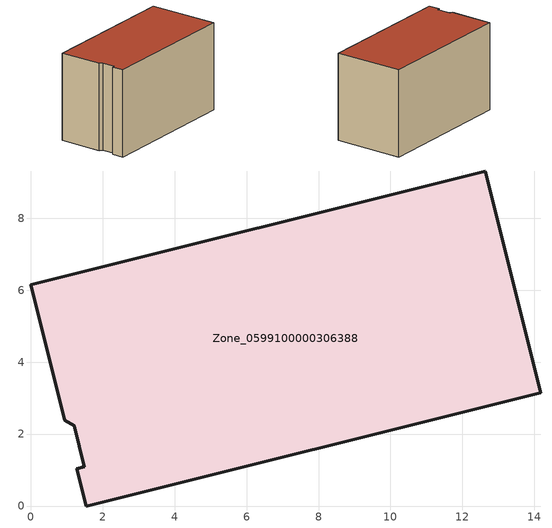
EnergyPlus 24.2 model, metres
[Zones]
Zone_0599100000306388
 floor ground (C_G): 1.49,1.08 1.21,2.23 0.94,2.38 0,6.16 12.63,9.32 14.17,3.16 1.54,0 1.28,1.04 z0
 wall outside (C_F): 1.54,0 14.17,3.16 12.63,9.32 0,6.16 0.94,2.38 1.21,2.23 1.49,1.08 1.28,1.04 1.54,0 z0:7.95
 roof outside (C_R): 1.21,2.23 1.49,1.08 1.28,1.04 1.54,0 14.17,3.16 12.63,9.32 0,6.16 0.94,2.38 z7.95
[BUILDING]
Pand.0599100000306388: North Axis=0; Terrain=City; Loads Convergence Tolerance Value=0.04; Temperature Convergence Tolerance Value=0.4; Solar Distribution=FullExterior; Maximum Number of Warmup Days=25; Minimum Number of Warmup Days=1
[Site:Location]
Rotterdam.The.Hague.AP_ZH_NLD Design_Conditions: Latitude=51.96; Longitude=4.45; Time Zone=1; Elevation=-4.5
[SITE:GROUNDTEMPERATURE:BUILDINGSURFACE]
18, 18, 18, 18, 18, 18, 18, 18, 18, 18, 18, 18
[MATERIAL] Thermal Absorptance=0.9; Solar Absorptance=0.7; Visible Absorptance=0.7
Name | Roughness | Thickness | Conductivity | Density | Specific Heat
G.TC.1965-1974 | MediumSmooth | 0.15 | 0.882353 | 540 | 1210
F.TC.1965-1974 | Rough | 0.3 | 0.697674 | 1920 | 840
R.TC.1965-1974 | MediumRough | 0.2 | 0.232558 | 1500 | 1000
[CONSTRUCTION]
C_G: G.TC.1965-1974
C_F: F.TC.1965-1974
C_R: R.TC.1965-1974
[ZONE]
Zone_0599100000306388: Type=1; Multiplier=1; Ceiling Height=Autocalculate; Volume=Autocalculate; Floor Area=autocalculate; Part of Total Floor Area=Yes
[ZONEINFILTRATION:DESIGNFLOWRATE]
Infil_Zone_0599100000306388: Zone or ZoneList or Space or SpaceList=Zone_0599100000306388; Schedule=AlwaysOn; Design Flow Rate Calculation Method=Flow/Area; Flow Rate per Floor Area=0.003; Constant Term Coefficient=1; Temperature Term Coefficient=0; Velocity Term Coefficient=0; Velocity Squared Term Coefficient=0
[HVACTEMPLATE:ZONE:IDEALLOADSAIRSYSTEM]
Zone_0599100000306388: Maximum Heating Supply Air Temperature=50; Minimum Cooling Supply Air Temperature=13; Maximum Heating Supply Air Humidity Ratio=0.0156; Minimum Cooling Supply Air Humidity Ratio=0.0077; Heating Limit=NoLimit; Cooling Limit=NoLimit; Dehumidification Control Type=ConstantSensibleHeatRatio; Cooling Sensible Heat Ratio=0.7; Dehumidification Setpoint=60; Humidification Control Type=None; Humidification Setpoint=30; Outdoor Air Method=None; Outdoor Air Flow Rate per Person=0.00944; Outdoor Air Flow Rate per Zone Floor Area=0; Outdoor Air Flow Rate per Zone=0; Demand Controlled Ventilation Type=None; Outdoor Air Economizer Type=NoEconomizer; Heat Recovery Type=None; Sensible Heat Recovery Effectiveness=0.7; Latent Heat Recovery Effectiveness=0.65
[ZONECONTROL:THERMOSTAT]
ThermostatControl_Zone_0599100000306388: Zone or ZoneList=Zone_0599100000306388; Control Type Schedule=DualSetpointControlType; Control 1=Thermostat_Zone_0599100000306388; Temperature Difference Between Cutout And Setpoint=0
[THERMOSTATSETPOINT:DUALSETPOINT]
Thermostat_Zone_0599100000306388: Heating Setpoint Temperature Schedule=HeatingSetpoint_Zone_0599100000306388; Cooling Setpoint Temperature Schedule=CoolingSetpoint_Zone_0599100000306388
[SCHEDULE:COMPACT]
HeatingSetpoint_Zone_0599100000306388: Through: 12/31, For: AllDays, Until: 24:00, 21
CoolingSetpoint_Zone_0599100000306388: Through: 12/31, For: AllDays, Until: 24:00, 24
DualSetpointControlType: Through: 12/31, For: AllDays, Until: 24:00, 4
AlwaysOn: Through: 12/31, For: AllDays, Until: 24:00, 1
